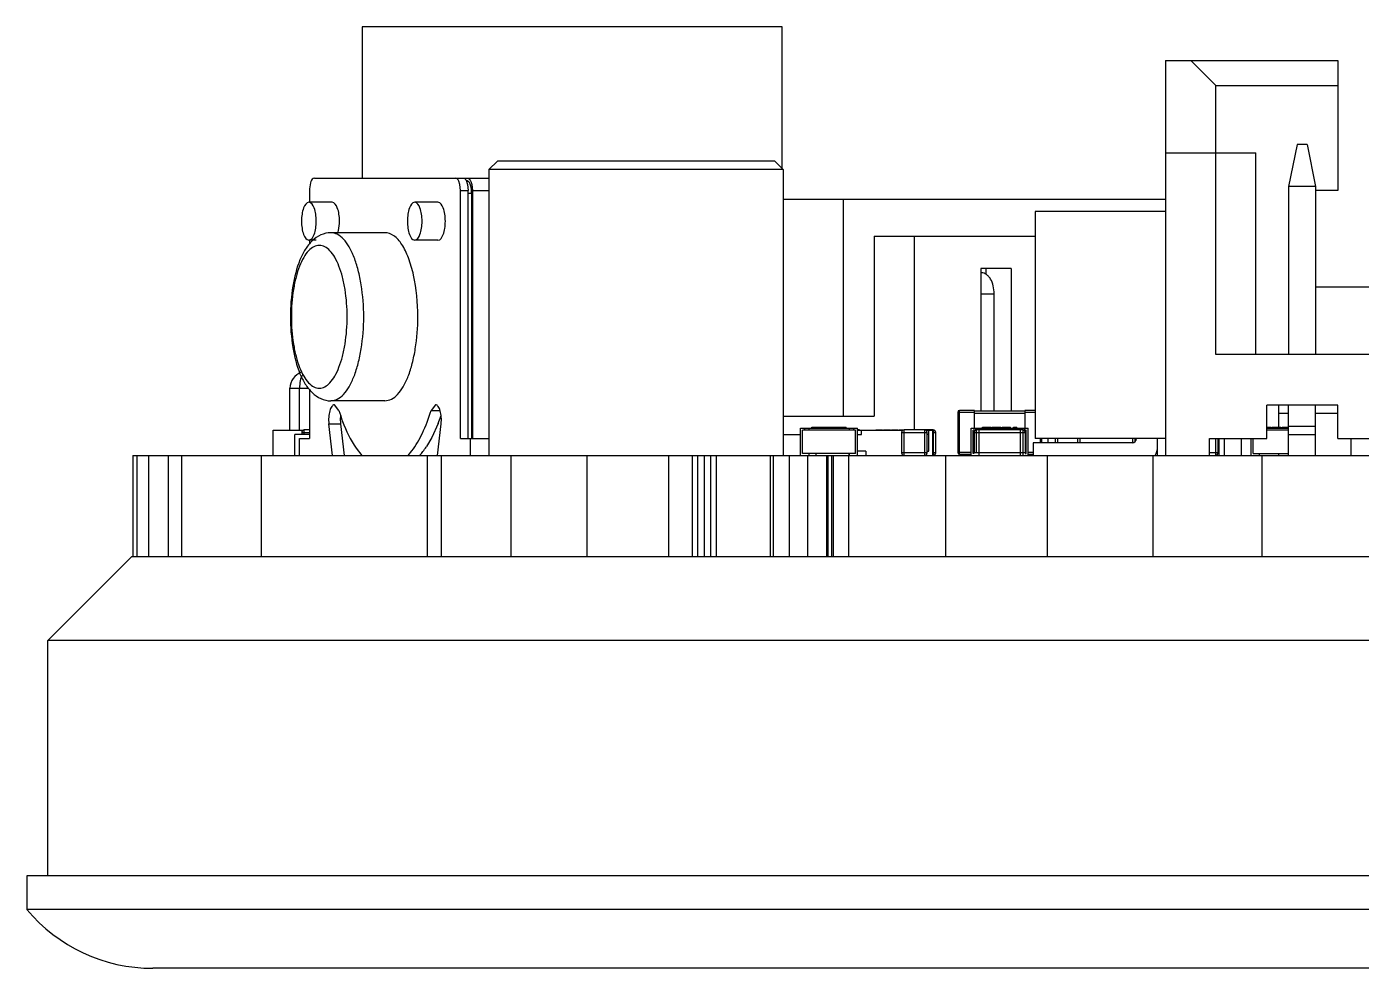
# Model space of a CAD drawing. Header units: inches. Extents: x 398 to 599, y 40 to 151.
# Drawn here: x 428.41 to 444.29, y 139.75 to 150.96 of the extents above; entities that cross this region are included whole.
import ezdxf

# ---------------------------------------------------------------- set-up
doc = ezdxf.new("R2010")
doc.units = ezdxf.units.IN
doc.header["$LTSCALE"] = 1.21
doc.header["$MEASUREMENT"] = 0
doc.layers.get('0').update_dxf_attribs({"linetype": 'CONTINUOUS'})

msp = doc.modelspace()

# ---------------------------------------------------------------- linework, layer by layer
at = {"color": 7, "linetype": 'Continuous'}
for p, q in [((432.402, 150.955), (432.402, 149.155)), ((437.402, 150.955), (432.402, 150.955)), ((437.402, 149.265), (437.402, 150.955)), ((441.962, 150.555), (441.962, 145.855)), ((441.962, 150.555), (444.012, 150.555)), ((442.562, 150.255), (442.262, 150.555)), ((444.012, 150.555), (444.012, 149.005)), ((442.562, 147.055), (442.562, 150.255)), ((442.562, 150.255), (444.012, 150.255)), ((441.962, 149.455), (443.037, 149.455)), ((443.037, 147.055), (443.037, 149.455)), ((443.527, 149.555), (443.427, 149.055)), ((443.647, 149.555), (443.527, 149.555)), ((443.647, 149.555), (443.747, 149.055)), ((433.912, 149.255), (434.012, 149.355)), ((437.312, 149.355), (434.012, 149.355)), ((437.412, 149.255), (437.312, 149.355)), ((431.835, 149.155), (431.821, 149.151)), ((431.835, 149.155), (433.912, 149.155)), ((433.554, 149.118), (433.545, 149.135)), ((433.641, 149.128), (433.658, 149.08)), ((433.912, 149.255), (433.912, 145.855)), ((437.412, 149.255), (433.912, 149.255)), ((437.412, 149.255), (437.412, 145.855)), ((431.777, 149.005), (431.777, 148.867)), ((433.566, 149.08), (433.554, 149.118)), ((433.574, 149.005), (433.566, 149.08)), ((433.574, 146.055), (433.574, 149.005)), ((433.574, 149.005), (433.666, 149.005)), ((433.658, 149.08), (433.666, 149.005)), ((433.666, 146.055), (433.666, 149.005)), ((433.666, 148.976), (433.704, 148.976)), ((433.696, 149.051), (433.702, 149.01)), ((433.704, 148.976), (433.704, 146.055)), ((433.708, 149.08), (433.716, 149.005)), ((433.716, 149.005), (433.716, 146.055)), ((433.716, 149.005), (433.912, 149.005)), ((443.427, 149.055), (443.427, 147.055)), ((443.747, 149.055), (443.427, 149.055)), ((443.747, 149.055), (443.747, 147.055)), ((444.012, 149.005), (443.747, 149.005)), ((432.045, 148.867), (431.769, 148.867)), ((433.305, 148.867), (433.029, 148.867)), ((437.412, 148.905), (441.962, 148.905)), ((438.125, 148.905), (438.125, 146.323)), ((440.412, 148.755), (440.412, 146.055)), ((441.962, 148.755), (440.412, 148.755)), ((432.675, 148.505), (432.031, 148.505)), ((431.857, 148.415), (431.769, 148.415)), ((431.777, 148.415), (431.777, 148.371)), ((433.305, 148.415), (433.029, 148.415)), ((438.495, 148.464), (438.495, 146.323)), ((438.495, 148.464), (440.412, 148.464)), ((438.977, 146.162), (438.977, 148.464)), ((439.765, 148.08), (439.765, 146.38)), ((440.124, 148.08), (439.765, 148.08)), ((439.774, 148.027), (439.765, 148.027)), ((439.823, 148.08), (439.823, 148.012)), ((440.124, 148.08), (440.124, 146.38)), ((444.677, 147.855), (443.747, 147.855)), ((439.765, 147.777), (439.924, 147.777)), ((439.924, 146.38), (439.924, 147.777)), ((445.862, 147.055), (442.562, 147.055)), ((431.544, 146.155), (431.544, 146.655)), ((431.544, 146.655), (431.769, 146.655)), ((431.658, 146.155), (431.658, 146.655)), ((431.777, 146.639), (431.777, 146.055)), ((432.675, 146.505), (432.031, 146.505)), ((432.126, 146.391), (432.073, 146.457)), ((433.277, 146.457), (433.224, 146.391)), ((443.167, 146.055), (443.167, 146.455)), ((444.012, 146.455), (443.167, 146.455)), ((443.308, 146.455), (443.308, 146.19)), ((443.427, 145.855), (443.427, 146.455)), ((443.747, 145.855), (443.747, 146.455)), ((444.012, 146.055), (444.012, 146.455)), ((433.224, 146.391), (433.328, 146.391)), ((437.412, 146.323), (438.495, 146.323)), ((439.49, 146.37), (439.49, 145.89)), ((439.49, 146.37), (439.69, 146.37)), ((439.51, 145.87), (439.51, 146.39)), ((439.69, 146.39), (439.51, 146.39)), ((439.69, 146.18), (439.69, 146.39)), ((440.29, 146.38), (439.69, 146.38)), ((439.69, 146.36), (440.29, 146.36)), ((440.29, 146.39), (440.29, 146.18)), ((440.412, 146.39), (440.29, 146.39)), ((440.29, 146.37), (440.412, 146.37)), ((443.427, 146.355), (443.308, 146.355)), ((444.012, 146.355), (443.747, 146.355)), ((431.344, 145.855), (431.344, 146.155)), ((431.344, 146.155), (431.698, 146.155)), ((431.602, 145.856), (431.602, 146.106)), ((431.777, 146.106), (431.602, 146.106)), ((431.684, 146.129), (431.684, 146.106)), ((431.684, 146.129), (431.777, 146.129)), ((431.714, 146.106), (431.714, 146.16)), ((431.777, 146.16), (431.714, 146.16)), ((432.052, 145.855), (432.007, 146.231)), ((432.007, 146.231), (432.146, 146.231)), ((432.146, 146.231), (432.19, 145.855)), ((433.308, 146.237), (433.232, 146.068)), ((433.298, 145.855), (433.343, 146.231)), ((437.412, 146.105), (437.618, 146.106)), ((437.618, 145.855), (437.618, 146.18)), ((437.618, 145.855), (437.618, 146.18)), ((437.618, 146.18), (438.298, 146.18)), ((437.643, 145.88), (437.643, 146.155)), ((438.273, 146.155), (437.643, 146.155)), ((437.668, 146.18), (437.668, 146.155)), ((437.718, 146.18), (437.718, 146.155)), ((437.754, 146.18), (437.754, 146.19)), ((437.754, 146.19), (438.162, 146.19)), ((437.756, 146.18), (437.756, 146.19)), ((437.784, 146.18), (437.784, 146.19)), ((437.793, 146.18), (437.793, 146.19)), ((437.804, 146.18), (437.804, 146.19)), ((437.829, 146.18), (437.829, 146.19)), ((437.881, 146.18), (437.881, 146.19)), ((437.931, 146.18), (437.931, 146.19)), ((437.945, 146.18), (437.945, 146.19)), ((437.947, 146.18), (437.947, 146.19)), ((437.992, 146.18), (437.992, 146.19)), ((438.041, 146.18), (438.041, 146.19)), ((438.047, 146.18), (438.047, 146.19)), ((438.06, 146.18), (438.06, 146.19)), ((438.112, 146.18), (438.112, 146.19)), ((438.162, 146.18), (438.162, 146.19)), ((438.198, 146.18), (438.198, 146.155)), ((438.248, 146.18), (438.248, 146.155)), ((438.273, 145.88), (438.273, 146.155)), ((438.298, 145.855), (438.298, 146.18)), ((438.308, 146.16), (438.298, 146.16)), ((438.298, 146.155), (438.836, 146.155)), ((438.298, 146.105), (438.345, 146.105)), ((438.308, 146.16), (438.308, 146.155)), ((438.345, 146.105), (438.345, 146.155)), ((438.514, 146.156), (438.514, 146.155)), ((438.595, 146.156), (438.514, 146.156)), ((438.555, 146.156), (438.555, 146.155)), ((438.595, 146.156), (438.595, 146.155)), ((438.605, 146.156), (438.605, 146.155)), ((438.689, 146.156), (438.605, 146.156)), ((438.657, 146.156), (438.657, 146.155)), ((438.671, 146.156), (438.671, 146.155)), ((438.689, 146.156), (438.689, 146.155)), ((438.7, 146.156), (438.7, 146.155)), ((438.782, 146.156), (438.7, 146.156)), ((438.741, 146.156), (438.741, 146.155)), ((438.782, 146.156), (438.782, 146.155)), ((438.792, 146.155), (438.792, 146.156)), ((438.838, 146.156), (438.792, 146.156)), ((438.822, 146.129), (438.822, 145.885)), ((438.822, 146.129), (439.126, 146.129)), ((438.852, 145.855), (438.852, 146.16)), ((439.197, 146.16), (438.852, 146.16)), ((438.924, 146.162), (438.924, 146.16)), ((438.924, 146.162), (439.132, 146.162)), ((438.925, 146.162), (438.925, 146.16)), ((438.934, 146.162), (438.934, 146.16)), ((438.943, 146.16), (438.943, 146.162)), ((439.031, 146.162), (439.031, 146.16)), ((439.035, 146.162), (439.035, 146.16)), ((439.044, 146.16), (439.044, 146.162)), ((439.096, 146.16), (439.096, 145.855)), ((439.112, 146.155), (439.195, 146.155)), ((439.126, 145.885), (439.126, 146.129)), ((439.145, 146.105), (439.126, 146.105)), ((439.132, 146.162), (439.132, 146.16)), ((439.145, 145.905), (439.145, 146.155)), ((439.195, 145.855), (439.195, 146.155)), ((439.195, 146.129), (439.228, 146.129)), ((439.197, 146.16), (439.197, 145.855)), ((439.228, 145.885), (439.228, 146.129)), ((439.65, 145.855), (439.65, 146.18)), ((439.65, 146.18), (440.33, 146.18)), ((439.675, 145.88), (439.675, 146.155)), ((439.699, 146.155), (439.675, 146.155)), ((439.685, 146.129), (439.685, 145.885)), ((439.685, 146.129), (440.295, 146.129)), ((439.7, 146.18), (439.7, 146.155)), ((439.715, 145.885), (439.715, 146.16)), ((440.264, 146.16), (439.715, 146.16)), ((439.746, 145.855), (439.746, 146.16)), ((439.75, 146.16), (439.75, 146.18)), ((439.786, 146.18), (439.786, 146.19)), ((439.786, 146.19), (439.888, 146.19)), ((439.79, 146.162), (439.79, 146.16)), ((439.79, 146.162), (439.864, 146.162)), ((439.801, 146.16), (439.801, 146.162)), ((439.818, 146.162), (439.818, 146.16)), ((439.836, 146.18), (439.836, 146.19)), ((439.855, 146.162), (439.855, 146.16)), ((439.864, 146.162), (439.864, 146.16)), ((439.888, 146.18), (439.888, 146.19)), ((439.892, 146.162), (439.892, 146.16)), ((439.892, 146.162), (439.966, 146.162)), ((439.901, 146.18), (439.901, 146.19)), ((439.901, 146.19), (440.003, 146.19)), ((439.929, 146.16), (439.929, 146.162)), ((439.966, 146.16), (439.966, 146.162)), ((439.996, 146.162), (439.996, 146.16)), ((439.996, 146.162), (440.073, 146.162)), ((440.003, 146.18), (440.003, 146.19)), ((440.017, 146.18), (440.017, 146.19)), ((440.017, 146.19), (440.118, 146.19)), ((440.033, 146.162), (440.033, 146.16)), ((440.067, 146.18), (440.067, 146.19)), ((440.07, 146.162), (440.07, 146.16)), ((440.073, 146.16), (440.073, 146.162)), ((440.097, 146.162), (440.097, 146.16)), ((440.097, 146.162), (440.171, 146.162)), ((440.118, 146.18), (440.118, 146.19)), ((440.134, 146.16), (440.134, 146.162)), ((440.155, 146.18), (440.155, 146.19)), ((440.155, 146.19), (440.192, 146.19)), ((440.171, 146.16), (440.171, 146.162)), ((440.178, 146.18), (440.178, 146.19)), ((440.192, 146.18), (440.192, 146.19)), ((440.23, 146.16), (440.23, 146.18)), ((440.234, 146.16), (440.234, 145.855)), ((440.264, 146.16), (440.264, 145.855)), ((440.28, 146.18), (440.28, 146.155)), ((440.305, 146.155), (440.28, 146.155)), ((440.295, 145.885), (440.295, 146.129)), ((440.305, 145.88), (440.305, 146.155)), ((440.33, 145.855), (440.33, 146.18)), ((443.167, 146.18), (443.427, 146.18)), ((443.427, 146.155), (443.167, 146.155)), ((443.168, 146.19), (443.22, 146.19)), ((443.22, 146.18), (443.22, 146.19)), ((443.233, 146.18), (443.233, 146.19)), ((443.233, 146.19), (443.335, 146.19)), ((443.335, 146.18), (443.335, 146.19)), ((443.349, 146.18), (443.349, 146.19)), ((443.349, 146.19), (443.427, 146.19)), ((443.399, 146.18), (443.399, 146.19)), ((443.427, 146.205), (443.747, 146.205)), ((443.427, 146.105), (443.747, 146.105)), ((431.659, 145.855), (431.659, 146.055)), ((431.659, 146.055), (431.777, 146.055)), ((433.232, 146.068), (433.17, 145.963)), ((433.574, 146.055), (433.912, 146.055)), ((433.691, 145.855), (433.691, 146.055)), ((440.387, 146.005), (440.387, 145.855)), ((441.567, 146.005), (440.387, 146.005)), ((441.962, 146.055), (440.412, 146.055)), ((440.47, 146.055), (440.47, 146.005)), ((440.49, 146.005), (440.49, 146.055)), ((440.564, 146.055), (440.564, 146.005)), ((440.65, 146.055), (440.65, 146.005)), ((440.681, 146.005), (440.681, 146.055)), ((440.92, 146.005), (440.92, 146.055)), ((440.945, 146.005), (440.945, 146.055)), ((441.575, 146.007), (441.575, 146.055)), ((441.6, 146.02), (441.6, 146.055)), ((441.867, 145.955), (441.867, 146.055)), ((442.487, 145.855), (442.487, 146.055)), ((442.487, 146.055), (443.167, 146.055)), ((442.557, 146.055), (442.557, 145.855)), ((442.588, 145.885), (442.588, 146.055)), ((442.588, 145.885), (442.588, 146.055)), ((442.6, 145.855), (442.6, 146.055)), ((442.662, 146.055), (442.662, 145.855)), ((442.862, 146.055), (442.862, 145.855)), ((442.982, 145.855), (442.982, 146.055)), ((443.007, 145.88), (443.007, 146.055)), ((444.012, 146.055), (444.412, 146.055)), ((444.173, 145.855), (444.173, 146.055)), ((429.675, 145.855), (429.675, 144.655)), ((429.675, 145.855), (473.198, 145.855)), ((429.722, 145.855), (429.722, 144.655)), ((429.861, 145.855), (429.861, 144.655)), ((430.093, 145.855), (430.093, 144.655)), ((430.252, 145.855), (430.252, 144.655)), ((431.203, 145.855), (431.203, 144.655)), ((432.332, 145.941), (432.401, 145.855)), ((432.949, 145.855), (432.995, 145.909)), ((433.177, 145.855), (433.177, 144.655)), ((433.342, 145.855), (433.342, 144.655)), ((434.172, 145.855), (434.172, 144.655)), ((435.075, 145.855), (435.075, 144.655)), ((436.049, 145.855), (436.049, 144.655)), ((436.331, 145.855), (436.331, 144.655)), ((436.394, 145.855), (436.394, 144.655)), ((436.472, 145.855), (436.472, 144.655)), ((436.55, 145.855), (436.55, 144.655)), ((436.616, 145.855), (436.616, 144.655)), ((437.258, 145.855), (437.258, 144.655)), ((437.295, 145.855), (437.295, 144.655)), ((437.483, 145.855), (437.483, 144.655)), ((438.273, 145.88), (437.643, 145.88)), ((437.702, 145.855), (437.702, 144.655)), ((437.718, 145.88), (437.718, 145.855)), ((437.803, 145.88), (437.803, 145.856)), ((437.927, 145.855), (437.927, 144.655)), ((437.943, 145.855), (437.943, 144.655)), ((437.987, 145.855), (437.987, 144.655)), ((438.007, 145.855), (438.007, 144.655)), ((438.189, 145.855), (438.189, 144.655)), ((438.198, 145.855), (438.198, 145.88)), ((438.198, 145.88), (438.198, 145.855)), ((438.395, 145.905), (438.298, 145.905)), ((438.395, 145.905), (438.395, 145.855)), ((439.126, 145.885), (438.822, 145.885)), ((439.126, 145.905), (439.145, 145.905)), ((439.228, 145.885), (439.195, 145.885)), ((439.346, 145.855), (439.346, 144.655)), ((439.65, 145.89), (439.49, 145.89)), ((439.51, 145.87), (439.65, 145.87)), ((439.686, 145.88), (439.675, 145.88)), ((440.295, 145.885), (439.685, 145.885)), ((440.294, 145.88), (440.305, 145.88)), ((440.387, 145.89), (440.33, 145.89)), ((440.33, 145.87), (440.387, 145.87)), ((440.556, 145.855), (440.556, 144.655)), ((441.812, 145.855), (441.812, 144.655)), ((441.863, 145.935), (441.863, 145.855)), ((442.588, 145.885), (442.487, 145.885)), ((443.007, 145.88), (443.427, 145.88)), ((443.082, 145.855), (443.082, 145.88)), ((443.109, 145.855), (443.109, 144.655)), ((443.308, 145.88), (443.308, 145.855)), ((429.662, 144.655), (428.662, 143.655)), ((429.675, 144.655), (473.198, 144.655)), ((439.305, 144.655), (446.453, 144.655)), ((428.662, 140.855), (428.662, 143.655)), ((474.162, 143.655), (428.662, 143.655)), ((428.412, 140.855), (428.412, 140.455)), ((474.412, 140.855), (428.412, 140.855)), ((474.412, 140.455), (428.412, 140.455)), ((472.912, 139.755), (429.912, 139.755))]:
    msp.add_line(p, q, dxfattribs=at)
at = {"color": 4, "linetype": 'Continuous'}
msp.add_line((429.662, 144.655), (439.305, 144.655), dxfattribs=at)
at = {"color": 7, "linetype": 'Continuous'}
for centre, radius, start, end in [((433.331, 148.976), 0.373, 0.0035, 5.1377), ((431.744, 146.655), 0.2, 108.8747, 180), ((431.303, 147.02), 2.153, 338.6608, 341.0608), ((439.51, 146.37), 0.02, 90, 180), ((431.714, 146.129), 0.0305, 90, 180), ((438.308, 146.129), 0.0305, 57.691, 90), ((438.852, 146.129), 0.0305, 90, 180), ((439.096, 146.129), 0.0305, 0, 90), ((439.197, 146.129), 0.0305, 0, 90), ((439.715, 146.129), 0.0305, 90, 180), ((440.264, 146.129), 0.0305, 0, 90), ((432.325, 146.52), 1.012, 325.1951, 326.616), ((441.567, 146.055), 0.05, 270, 0), ((441.667, 145.955), 0.2, 329.5464, 0), ((432.542, 146.355), 0.74, 317.4501, 320.9842), ((432.429, 146.446), 0.885, 321.0102, 325.2571), ((438.852, 145.885), 0.0305, 180, 258.4389), ((439.096, 145.885), 0.0305, 270, 0), ((439.197, 145.885), 0.0305, 270, 0), ((439.51, 145.89), 0.02, 180, 270), ((442.557, 145.885), 0.0305, 270, 360), ((442.557, 145.885), 0.0305, 282.6675, 0), ((429.912, 141.712), 1.957, 219.9662, 270)]:
    msp.add_arc(centre, radius, start, end, dxfattribs=at)
for points, knots in [([(431.821, 149.151), (431.804, 149.14), (431.782, 149.086), (431.777, 149.036), (431.777, 149.005)], [0, 0, 0, 0, 0.398977, 1, 1, 1, 1]), ([(433.545, 149.135), (433.542, 149.138), (433.535, 149.147), (433.524, 149.155), (433.515, 149.155)], [0, 0, 0, 0, 0.305591, 1, 1, 1, 1]), ([(433.607, 149.155), (433.61, 149.155), (433.625, 149.152), (433.635, 149.138), (433.641, 149.128)], [0, 0, 0, 0, 0.203847, 1, 1, 1, 1]), ([(433.645, 149.126), (433.648, 149.126), (433.66, 149.124), (433.669, 149.114), (433.675, 149.106)], [0, 0, 0, 0, 0.211604, 1, 1, 1, 1]), ([(433.657, 149.155), (433.66, 149.155), (433.672, 149.153), (433.681, 149.143), (433.686, 149.135)], [0, 0, 0, 0, 0.211601, 1, 1, 1, 1]), ([(433.686, 149.135), (433.689, 149.131), (433.699, 149.114), (433.704, 149.095), (433.708, 149.08)], [0, 0, 0, 0, 0.213471, 1, 1, 1, 1]), ([(433.675, 149.106), (433.677, 149.103), (433.687, 149.085), (433.693, 149.066), (433.696, 149.051)], [0, 0, 0, 0, 0.21346, 1, 1, 1, 1]), ([(431.769, 148.867), (431.739, 148.867), (431.703, 148.801), (431.686, 148.725), (431.681, 148.67), (431.681, 148.641)], [0, 0, 0, 0, 0.361528, 0.664999, 1, 1, 1, 1]), ([(431.858, 148.641), (431.858, 148.67), (431.852, 148.725), (431.836, 148.801), (431.8, 148.867), (431.769, 148.867)], [0, 0, 0, 0, 0.335001, 0.638472, 1, 1, 1, 1]), ([(432.134, 148.641), (432.134, 148.67), (432.129, 148.725), (432.112, 148.803), (432.076, 148.867), (432.045, 148.867)], [0, 0, 0, 0, 0.339323, 0.641013, 1, 1, 1, 1]), ([(433.029, 148.867), (432.998, 148.867), (432.962, 148.801), (432.946, 148.725), (432.941, 148.67), (432.941, 148.641)], [0, 0, 0, 0, 0.361528, 0.664999, 1, 1, 1, 1]), ([(433.117, 148.641), (433.117, 148.67), (433.112, 148.725), (433.095, 148.801), (433.059, 148.867), (433.029, 148.867)], [0, 0, 0, 0, 0.335001, 0.638472, 1, 1, 1, 1]), ([(433.393, 148.641), (433.393, 148.67), (433.388, 148.725), (433.372, 148.803), (433.335, 148.867), (433.305, 148.867)], [0, 0, 0, 0, 0.339323, 0.641013, 1, 1, 1, 1]), ([(432.031, 148.505), (431.99, 148.505), (431.906, 148.485), (431.803, 148.409), (431.721, 148.306), (431.633, 148.127), (431.568, 147.856), (431.549, 147.627), (431.549, 147.505)], [0, 0, 0, 0, 0.102398, 0.205208, 0.31288, 0.428594, 0.697172, 1, 1, 1, 1]), ([(431.681, 148.641), (431.681, 148.613), (431.686, 148.558), (431.703, 148.481), (431.739, 148.416), (431.769, 148.416)], [0, 0, 0, 0, 0.335001, 0.638472, 1, 1, 1, 1]), ([(431.769, 148.416), (431.8, 148.416), (431.836, 148.481), (431.852, 148.558), (431.858, 148.613), (431.858, 148.641)], [0, 0, 0, 0, 0.361528, 0.664999, 1, 1, 1, 1]), ([(432.422, 147.505), (432.422, 147.632), (432.407, 147.82), (432.36, 148.055), (432.313, 148.206), (432.255, 148.331), (432.189, 148.426), (432.114, 148.489), (432.057, 148.504), (432.031, 148.504)], [0, 0, 0, 0, 0.334693, 0.49021, 0.629747, 0.750198, 0.850321, 0.931276, 1, 1, 1, 1]), ([(432.114, 148.5), (432.117, 148.51), (432.129, 148.557), (432.134, 148.605), (432.134, 148.641)], [0, 0, 0, 0, 0.231512, 1, 1, 1, 1]), ([(432.874, 148.366), (432.848, 148.405), (432.795, 148.472), (432.711, 148.504), (432.675, 148.504)], [0, 0, 0, 0, 0.564423, 1, 1, 1, 1]), ([(432.941, 148.641), (432.941, 148.613), (432.946, 148.558), (432.962, 148.481), (432.998, 148.416), (433.029, 148.416)], [0, 0, 0, 0, 0.335001, 0.638472, 1, 1, 1, 1]), ([(433.029, 148.416), (433.059, 148.416), (433.095, 148.481), (433.112, 148.558), (433.117, 148.613), (433.117, 148.641)], [0, 0, 0, 0, 0.361528, 0.664999, 1, 1, 1, 1]), ([(433.305, 148.415), (433.335, 148.415), (433.372, 148.48), (433.388, 148.557), (433.393, 148.613), (433.393, 148.641)], [0, 0, 0, 0, 0.358987, 0.660677, 1, 1, 1, 1]), ([(432.225, 147.505), (432.225, 147.613), (432.213, 147.772), (432.173, 147.973), (432.132, 148.101), (432.083, 148.208), (432.027, 148.288), (431.964, 148.341), (431.893, 148.36), (431.822, 148.341), (431.758, 148.288), (431.702, 148.207), (431.653, 148.101), (431.613, 147.972), (431.573, 147.772), (431.561, 147.613), (431.561, 147.505)], [0, 0, 0, 0, 0.16736, 0.245135, 0.314917, 0.375145, 0.42521, 0.465689, 0.500049, 0.534424, 0.574916, 0.625004, 0.68525, 0.754992, 0.832702, 1, 1, 1, 1]), ([(433.066, 147.505), (433.066, 147.671), (433.044, 147.91), (432.963, 148.197), (432.907, 148.316), (432.874, 148.366)], [0, 0, 0, 0, 0.558405, 0.800372, 1, 1, 1, 1]), ([(439.924, 147.777), (439.924, 147.809), (439.917, 147.871), (439.89, 147.941), (439.859, 147.985), (439.833, 148.009), (439.804, 148.024), (439.784, 148.027), (439.774, 148.027)], [0, 0, 0, 0, 0.30257, 0.577054, 0.698115, 0.807351, 0.906613, 1, 1, 1, 1]), ([(431.549, 147.505), (431.549, 147.383), (431.568, 147.153), (431.633, 146.882), (431.721, 146.704), (431.803, 146.6), (431.906, 146.524), (431.99, 146.505), (432.031, 146.505)], [0, 0, 0, 0, 0.302833, 0.571433, 0.687136, 0.794789, 0.897594, 1, 1, 1, 1]), ([(431.561, 147.505), (431.561, 147.396), (431.573, 147.237), (431.613, 147.037), (431.653, 146.908), (431.702, 146.802), (431.758, 146.721), (431.822, 146.669), (431.893, 146.649), (431.964, 146.669), (432.027, 146.722), (432.083, 146.802), (432.132, 146.909), (432.173, 147.037), (432.213, 147.237), (432.225, 147.397), (432.225, 147.505)], [0, 0, 0, 0, 0.16736, 0.245135, 0.314917, 0.375145, 0.42521, 0.465689, 0.500049, 0.534424, 0.574916, 0.625004, 0.68525, 0.754992, 0.832702, 1, 1, 1, 1]), ([(432.031, 146.506), (432.057, 146.506), (432.114, 146.521), (432.189, 146.583), (432.255, 146.678), (432.313, 146.803), (432.36, 146.955), (432.407, 147.19), (432.422, 147.377), (432.422, 147.505)], [0, 0, 0, 0, 0.068724, 0.149678, 0.249801, 0.370252, 0.509789, 0.665307, 1, 1, 1, 1]), ([(432.675, 146.506), (432.701, 146.506), (432.759, 146.521), (432.833, 146.583), (432.899, 146.678), (432.957, 146.803), (433.004, 146.955), (433.052, 147.19), (433.066, 147.377), (433.066, 147.505)], [0, 0, 0, 0, 0.068724, 0.149679, 0.249802, 0.370253, 0.50979, 0.665307, 1, 1, 1, 1]), ([(431.692, 146.815), (431.68, 146.794), (431.663, 146.74), (431.658, 146.685), (431.658, 146.655)], [0, 0, 0, 0, 0.454717, 1, 1, 1, 1]), ([(432.073, 146.457), (432.061, 146.457), (432.033, 146.434), (432.014, 146.381), (432.003, 146.31), (432.004, 146.258), (432.007, 146.231)], [0, 0, 0, 0, 0.143887, 0.373851, 0.679365, 1, 1, 1, 1]), ([(433.343, 146.231), (433.346, 146.258), (433.347, 146.31), (433.336, 146.381), (433.317, 146.434), (433.289, 146.457), (433.277, 146.457)], [0, 0, 0, 0, 0.320635, 0.626149, 0.856113, 1, 1, 1, 1]), ([(432.126, 146.391), (432.14, 146.347), (432.193, 146.191), (432.264, 146.039), (432.332, 145.941)], [0, 0, 0, 0, 0.27927, 1, 1, 1, 1]), ([(432.146, 146.332), (432.143, 146.307), (432.142, 146.273), (432.145, 146.24), (432.146, 146.231)], [0, 0, 0, 0, 0.756968, 1, 1, 1, 1]), ([(432.995, 145.909), (433.044, 145.974), (433.133, 146.13), (433.195, 146.298), (433.224, 146.391)], [0, 0, 0, 0, 0.455398, 1, 1, 1, 1])]:
    msp.add_open_spline(points, degree=3, knots=knots, dxfattribs=at)

doc.saveas('drawing.dxf')
